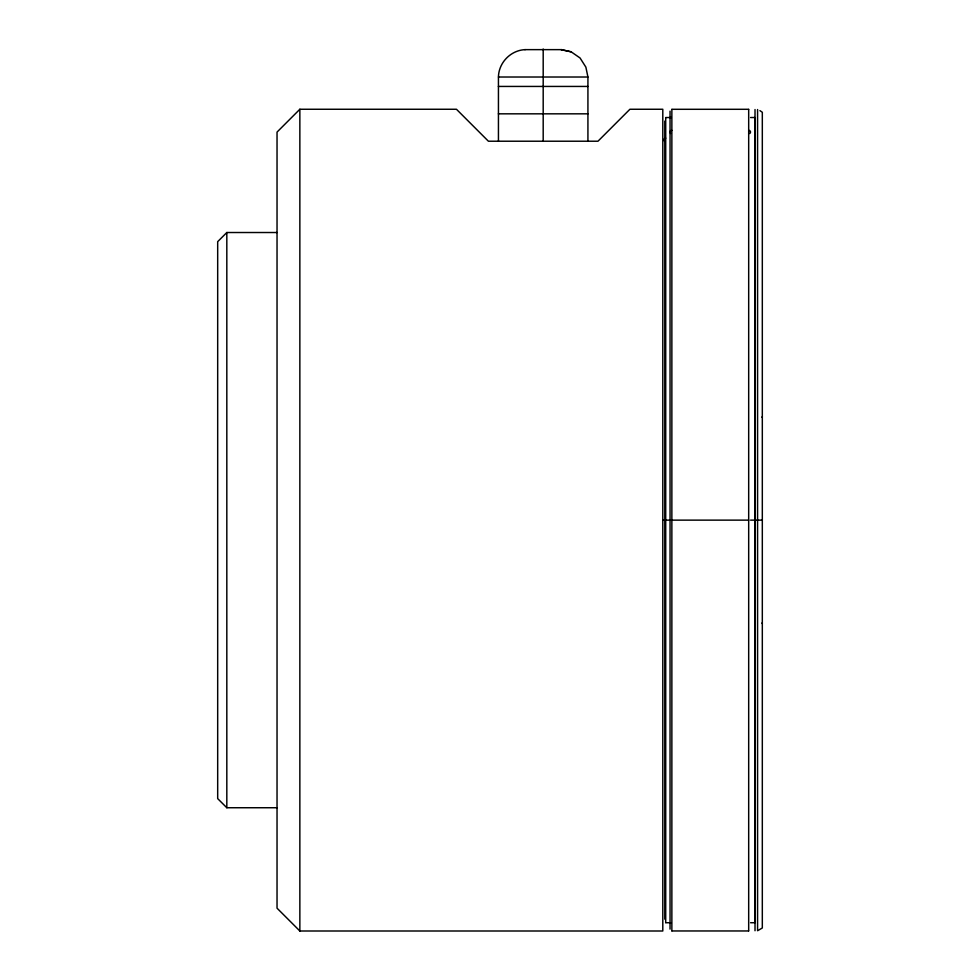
<?xml version="1.0" encoding="UTF-8"?>
<svg xmlns="http://www.w3.org/2000/svg" width="980" height="980" viewBox="0 0 980 980"><rect width="100%" height="100%" fill="white"/><g stroke="black" fill="none" stroke-linecap="round" stroke-linejoin="round"><path stroke-width="1.47" d="M498.44 140.985L498.44 77.016C498.722 62.585 510.739 50.274 525.158 49.637M299.856 109.258L277.034 132.092L277.034 908.178L299.856 931L662.798 931L662.798 109.258L629.92 109.258L597.971 141.218L488.408 141.218L456.447 109.258L299.856 109.258L299.856 931M277.034 232.517L226.821 232.517L217.683 241.656L217.683 798.614L226.821 807.74L277.034 807.74M524.888 49.637L561.479 49.637M571.168 51.83L561.209 49.637L571.168 51.83L580.062 57.992L585.869 67.13L587.927 77.016L587.927 140.985M498.477 77.016L587.89 77.016M498.379 86.436L587.988 86.436M671.864 109.295L748.683 109.295M498.379 113.827L587.988 113.827M665.714 117.526L671.374 117.526M750.582 117.526L754.833 117.526M662.798 520.135L664.808 520.135M665.714 520.135L671.374 520.135M671.864 520.135L748.683 520.135M750.582 520.135L762.317 520.135M665.714 922.731L671.374 922.731M750.582 922.731L754.833 922.731M671.864 930.963L748.683 930.963M759.941 110.63L762.317 112.271L762.317 927.986L757.577 930.731L757.577 109.54M755.017 109.54L755.017 930.731M754.833 117.686L754.833 922.572M748.683 109.454L748.683 930.804M671.864 109.454L671.864 930.804M670.051 111.144L670.051 929.114M665.714 117.686L665.714 922.572M664.808 121.091L664.808 919.167M543.19 49L543.19 140.985M226.821 232.517L226.821 807.74M761.975 623.035A9.126 2.34 0 0 1 762.317 623.672M762.317 416.586A9.126 2.34 0 0 1 761.975 417.223M748.683 130.34A1.825 1.727 0 0 1 749.639 133.549M670.798 133.488A1.825 1.727 0 0 1 671.864 130.34M664.808 141.389A1.825 1.727 0 0 1 665.714 138.168"/></g></svg>
